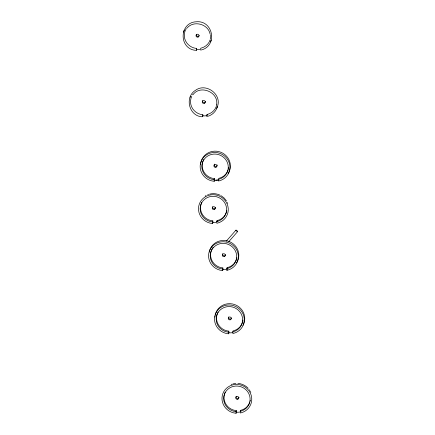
<?xml version="1.0" encoding="UTF-8"?>
<svg xmlns="http://www.w3.org/2000/svg" width="435" height="435" viewBox="0 0 435 435"><rect width="100%" height="100%" fill="white"/><g stroke="black" fill="none" stroke-linecap="round" stroke-linejoin="round"><path stroke-width="0.65" d="M216.663 104.373C218.598 92.312 200.801 84.716 193.319 94.254M201.264 49.987C217.87 45.898 213.275 20.026 196.218 21.783C179.209 22.446 178.567 48.943 195.701 50.351M217.201 107.151C222.655 94.808 206.201 82.405 195.56 90.262C184.435 96.989 188.801 115.944 201.9 116.781M190.117 97.38L190.427 96.532M207.473 116.422C211.916 115.297 215.706 111.844 217.087 107.45M183.51 32.081L184.13 30.363M196.576 48.443L196.348 50.411L196.576 48.443L196.142 48.405A13.295 12.773 20 0 1 186.321 28.552M210.594 41.852L211.214 40.134M202.819 114.753L202.552 116.846L202.922 115.835L202.819 114.753L202.384 114.715A13.295 12.773 20 0 1 191.737 96.32M216.809 104.476A13.295 12.773 20 0 1 207.528 114.378L207.082 114.481L206.815 115.204L206.815 116.575M216.782 108.304L217.511 106.298M228.054 169.993A13.295 12.773 20 0 1 219.175 178.274L218.729 178.377L218.359 179.389L218.517 181.009L219.278 180.835A14.959 14.371 20 0 0 226.613 158.084A14.959 14.371 20 0 0 201.954 159.678A14.959 14.371 20 0 0 213.493 181.21L214.254 181.281L214.096 179.655L214.466 178.649L214.036 178.606A13.295 12.773 20 0 1 203.776 159.471M214.254 181.281L214.624 180.269L214.466 178.649M226.798 210.616A13.295 12.773 20 0 1 217.516 220.518L217.07 220.621L216.701 221.632L216.853 223.253L217.62 223.079A14.959 14.371 20 0 0 224.949 200.334A14.959 14.371 20 0 0 200.296 201.927A14.959 14.371 20 0 0 211.834 223.454L212.59 223.525L212.438 221.904L212.807 220.893L212.372 220.85A13.295 12.773 20 0 1 201.726 202.454M212.59 223.525L212.96 222.513L212.807 220.893M236.461 259.298A13.295 12.773 20 0 1 227.581 267.579L227.135 267.683L226.766 268.689L226.918 270.314L227.684 270.14A14.959 14.371 20 0 0 235.014 247.39A14.959 14.371 20 0 0 210.361 248.983A14.959 14.371 20 0 0 221.899 270.51L222.66 270.581L222.502 268.96L222.872 267.949L222.437 267.911A13.295 12.773 20 0 1 212.182 248.776M222.66 270.581L223.024 269.575L222.872 267.949M226.918 270.314L227.287 269.303M242.409 322.509A13.295 12.773 20 0 1 233.53 330.79L233.084 330.894L232.714 331.905L232.866 333.525L233.633 333.351A14.959 14.371 20 0 0 240.963 310.606A14.959 14.371 20 0 0 216.309 312.199A14.959 14.371 20 0 0 227.848 333.727L228.609 333.797L228.451 332.177L228.821 331.165L228.386 331.122A13.295 12.773 20 0 1 217.408 313.494M228.609 333.797L228.973 332.786L228.821 331.165M249.886 401.962A13.295 12.773 20 0 1 241.006 410.243L240.56 410.346L240.191 411.358L240.348 412.978L241.11 412.804A14.959 14.371 20 0 0 248.445 390.059A14.959 14.371 20 0 0 223.786 391.652A14.959 14.371 20 0 0 235.324 413.179L236.085 413.25L235.928 411.63L236.297 410.618L235.868 410.575A13.295 12.773 20 0 1 225.221 392.18M236.085 413.25L236.455 412.239L236.297 410.618M200.627 50.123L200.524 49.041L200.839 48.171L201.285 48.073A13.295 12.773 20 0 0 210.165 39.792M226.243 241.224L235.944 230.164M228.821 241.632L237.641 231.578M187.028 28.085C193.618 20.059 208.164 23.92 210.116 34.06M205.2 196.082L206.011 195.581M207.729 194.744L208.631 194.412M231.224 384.469L232.121 384.138M218.359 179.389L218.81 179.285A13.295 12.773 20 0 0 225.325 159.063A13.295 12.773 20 0 0 203.411 160.482A13.295 12.773 20 0 0 213.667 179.617L214.096 179.655M209.55 194.141C213.009 193.232 216.76 193.602 219.99 195.125M216.701 221.632L217.147 221.529A13.295 12.773 20 0 0 223.666 201.313A13.295 12.773 20 0 0 201.748 202.726A13.295 12.773 20 0 0 212.003 221.861L212.438 221.904M226.766 268.689L227.211 268.591A13.295 12.773 20 0 0 233.731 248.369A13.295 12.773 20 0 0 211.812 249.782A13.295 12.773 20 0 0 222.073 268.922L222.502 268.96M232.714 331.905L233.16 331.802A13.295 12.773 20 0 0 239.68 311.585A13.295 12.773 20 0 0 217.761 312.999A13.295 12.773 20 0 0 228.022 332.133L228.451 332.177M233.046 383.866L235.906 383.404M240.191 411.358L240.642 411.254A13.295 12.773 20 0 0 247.156 391.038A13.295 12.773 20 0 0 225.243 392.452A13.295 12.773 20 0 0 235.498 411.586L235.928 411.63M199.768 49.459L196.963 49.552M216.086 222.437L213.172 222.535M239.582 412.162L236.667 412.26M202.922 115.835L203.205 115.862A14.404 13.838 20 0 0 206.935 115.623M213.966 179.911L214.939 179.998M214.624 180.269L214.836 180.291A14.959 14.371 20 0 0 218.707 180.041M223.024 269.575L223.237 269.591A14.959 14.371 20 0 0 226.151 269.499M228.973 332.786L229.185 332.808A14.959 14.371 20 0 0 233.057 332.558M237.847 383.398C241.74 383.637 245.514 385.41 248.173 388.265M220.86 195.565L223.998 197.854L226.439 200.834M249.396 389.76L249.929 390.559M250.413 391.391L250.837 392.25M227.342 202.525L227.712 203.406M227.135 267.683L227.239 268.759M240.56 410.346L240.664 411.428M207.082 114.481L207.18 115.563M217.07 220.621L217.168 221.703M217.745 312.732A13.295 12.773 20 0 1 218.131 311.987M242.931 320.062A13.295 12.773 20 0 1 242.638 321.704M215.194 315.304A14.959 14.371 20 0 1 234.742 304.587A14.959 14.371 20 0 1 242.958 325.315M214.993 317.175A14.959 14.371 20 0 1 215.059 316.234M231.55 317.887A1.522 1.463 20 0 1 230.577 318.996L229.8 319.045A1.522 1.463 20 0 1 228.679 316.952M250.288 400.341A13.295 12.773 20 0 1 250.114 401.157M239.027 397.34A1.522 1.463 20 0 1 238.054 398.449L237.276 398.498A1.522 1.463 20 0 1 236.156 396.405M215.548 207.234A1.522 1.463 20 0 1 214.564 208.724L213.781 208.773A1.522 1.463 20 0 1 212.661 206.679M225.602 254.676A1.522 1.463 20 0 1 224.629 255.78L223.846 255.829A1.522 1.463 20 0 1 222.731 253.735M212.617 248.059A13.295 12.773 20 0 1 213.106 247.379M236.863 257.672A13.295 12.773 20 0 1 236.689 258.493M209.246 252.088A14.959 14.371 20 0 1 229.25 241.545A14.959 14.371 20 0 1 236.52 262.903M217.212 164.99A1.522 1.463 20 0 1 216.222 166.475L215.445 166.529A1.522 1.463 20 0 1 214.537 164.115M228.576 167.54A13.295 12.773 20 0 1 228.283 169.188M200.839 162.782A14.959 14.371 20 0 1 220.844 152.245A14.959 14.371 20 0 1 228.114 173.603M217.853 179.905A14.959 14.371 20 0 1 215.912 180.03M200.638 164.658A14.959 14.371 20 0 1 200.709 163.718M192.564 94.863A13.295 12.773 20 0 1 193.048 94.177M205.543 101.48A1.522 1.463 20 0 1 204.575 102.584L203.792 102.633A1.522 1.463 20 0 1 202.672 100.539M199.186 35.534A1.522 1.463 20 0 1 198.333 36.274L197.55 36.322A1.522 1.463 20 0 1 196.315 34.593M210.698 34.822A13.295 12.773 20 0 1 210.393 38.987M198.045 37.067L197.262 37.116A1.522 1.463 20 0 1 196.098 36.148L196.011 35.773A1.522 1.463 20 0 1 198.942 35.202L199.029 35.578A1.522 1.463 20 0 1 198.045 37.067M204.287 103.378L203.504 103.427A1.522 1.463 20 0 1 202.34 102.459L202.253 102.084A1.522 1.463 20 0 1 205.184 101.513L205.271 101.888A1.522 1.463 20 0 1 204.287 103.378M215.934 167.268L215.156 167.323A1.522 1.463 20 0 1 213.987 166.349L213.9 165.974A1.522 1.463 20 0 1 216.837 165.403L216.924 165.784A1.522 1.463 20 0 1 215.934 167.268M214.276 209.518L213.493 209.567A1.522 1.463 20 0 1 212.329 208.593L212.242 208.218A1.522 1.463 20 0 1 215.173 207.653L215.26 208.028A1.522 1.463 20 0 1 214.276 209.518M224.34 256.574L223.557 256.623A1.522 1.463 20 0 1 222.394 255.655L222.307 255.28A1.522 1.463 20 0 1 225.238 254.709L225.325 255.084A1.522 1.463 20 0 1 224.34 256.574M230.289 319.79L229.506 319.839A1.522 1.463 20 0 1 228.342 318.871L228.255 318.491A1.522 1.463 20 0 1 231.186 317.925L231.273 318.3A1.522 1.463 20 0 1 230.289 319.79M237.766 399.243L236.988 399.292A1.522 1.463 20 0 1 235.819 398.324L235.732 397.943A1.522 1.463 20 0 1 238.668 397.378L238.755 397.753A1.522 1.463 20 0 1 237.766 399.243M236.118 230.577A1.109 0.288 41.3 0 0 237.586 231.627A1.109 0.288 41.3 0 0 236.678 230.409A1.109 0.288 41.3 0 0 236.118 230.577"/></g></svg>
